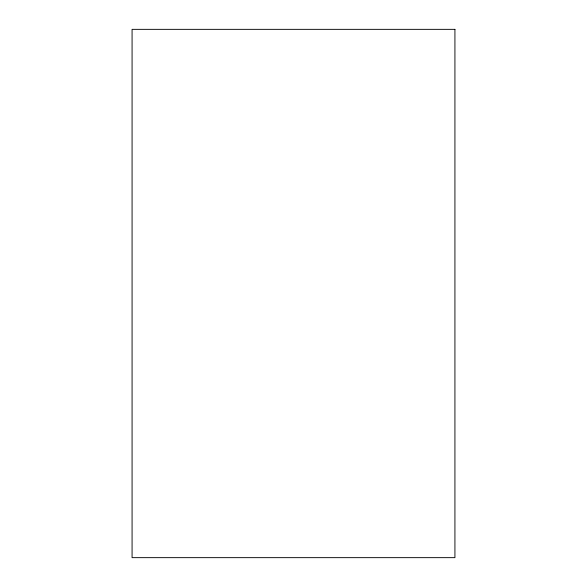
<?xml version="1.0" encoding="UTF-8"?>
<svg xmlns="http://www.w3.org/2000/svg" width="587" height="587" viewBox="0 0 587 587"><rect width="100%" height="100%" fill="white"/><g stroke="black" fill="none" stroke-linecap="round" stroke-linejoin="round"><path stroke-width="0.88" d="M454.925 29.35L132.075 29.35L132.075 557.65L454.925 557.65L454.925 29.35"/></g></svg>
